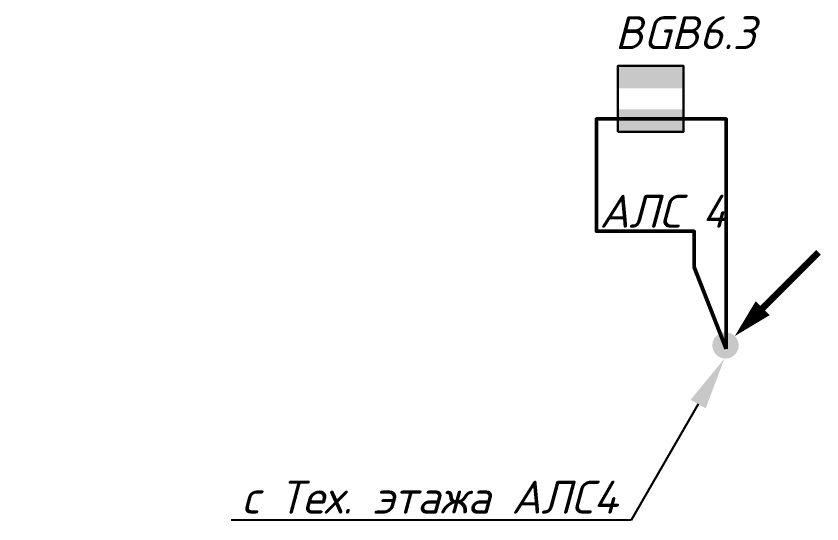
# Model space of a CAD drawing. Extents: x -72636 to 8142370, y -29900 to 852868.
# Drawn here: x 300381 to 306501, y 828227 to 832083 of the extents above; entities that cross this region are included whole.
import ezdxf
from ezdxf import colors
from ezdxf.entities.mleader import LeaderData, LeaderLine
from ezdxf.enums import TextEntityAlignment as Align
from ezdxf.math import Vec2, Vec3

# ---------------------------------------------------------------- set-up
doc = ezdxf.new("R2010")
doc.units = 0
doc.header["$LTSCALE"] = 100
doc.header["$PDMODE"] = 1
doc.header["$PDSIZE"] = 200
doc.layers.add('!!ВОК', color=30, linetype='Continuous')
doc.layers.add('RC-Позиционные_обозначения', color=7, linetype='Continuous')
for name, color, linetype, lineweight in [('RC-Извещатели_охранные', 5, 'Continuous', 30), ('АП_АСУ_ОсновнаяТолстая', 7, 'Continuous', 30), ('Кабельные стояки', 7, 'Continuous', 25)]:
    doc.layers.add(name, color=color, linetype=linetype, lineweight=lineweight)
doc.styles.add('ISOCPEUR', font='isocpeui.ttf', dxfattribs={"height": 250})
doc.linetypes.add('ограждение1', pattern='A,0.25,-0.1,[133,ltypeshp.shx,S=0.1,R=0,X=-0.1,Y=0],-0.1,1', length=1.45)

# ---------------------------------------------------------------- blocks, each defined once
blk = doc.blocks.new('RC-UGO-IOM-02')
at = {"layer": 'RC-Извещатели_охранные'}
blk.add_point((0, 0), dxfattribs=at)
at = {"layer": 'RC-Извещатели_охранные', "style": 'ISOCPEUR'}
blk.add_attdef('PSTN', text='', height=2.5, dxfattribs=at).set_placement((0.977, 2.603), align=Align.BOTTOM_LEFT)
blk.add_wipeout([(2.5, -2.5), (2.5, 2.5), (-2.5, 2.5), (-2.5, -2.5)]).dxf.layer = 'RC-Извещатели_охранные'
blk.add_wipeout([(-2.5, -2.5), (-2.5, 2.5), (2.5, 2.5), (2.5, -2.5)]).dxf.layer = 'RC-Извещатели_охранные'
at = {"layer": 'RC-Извещатели_охранные'}
h = blk.add_hatch(color=256, dxfattribs=at)
h.dxf.hatch_style = 1
h.paths.add_polyline_path([(2.5, 0.8), (2.5, 2.506), (-2.5, 2.499), (-2.5, 0.8)])
h = blk.add_hatch(color=256, dxfattribs=at)
h.dxf.hatch_style = 1
h.paths.add_polyline_path([(2.5, -2.5), (2.5, -0.794), (-2.5, -0.801), (-2.5, -2.5)])
blk.add_lwpolyline([(-2.5, -2.5), (2.5, -2.5), (2.5, 2.5), (-2.5, 2.5)], close=True, dxfattribs=at)
blk = doc.blocks.new('*U65')
blk.add_hatch(color=256).paths.add_polyline_path([(-0.707, -0.707, 1), (0.707, 0.707, 1)])
at = {"const_width": 0.5}
blk.add_lwpolyline([(2.828, 2.828), (7.071, 7.071)], dxfattribs=at)
blk.add_lwpolyline([(0.707, 0.707, 0, 1.5, 0), (2.828, 2.828, 2, 2, 0)], format="xyseb")

msp = doc.modelspace()

# ---------------------------------------------------------------- block references
at = {"layer": 'RC-Извещатели_охранные', "color": 1, "lineweight": 30, "ltscale": 30}
ref = msp.add_blockref('RC-UGO-IOM-02', (305199.6, 831455.6), dxfattribs=dict(at, xscale=100, yscale=100, zscale=100))
ref.add_attrib('PSTN', 'BGB6.3', (304929.4, 831832.4), dxfattribs={"layer": 'RC-Позиционные_обозначения', "height": 250, "style": 'ISOCPEUR'})
at = {"layer": 'Кабельные стояки', "color": 5, "xscale": 100, "yscale": 100, "zscale": 100}
msp.add_blockref('*U65', (305768.5, 829582.3), dxfattribs=at)

# ---------------------------------------------------------------- texts
at = {"color": 7, "lineweight": 30, "ltscale": 100, "insert": (304811, 830726.4), "char_height": 250, "width": 1074.439, "attachment_point": 1, "style": 'ISOCPEUR'}
msp.add_mtext('{\\C256;АЛС 4}', dxfattribs=at)

# ---------------------------------------------------------------- leaders
at = {"layer": 'АП_АСУ_ОсновнаяТолстая'}
ml = msp.add_multileader_mtext('Standard', dxfattribs=at)
ml.set_content('с Тех. этажа АЛС4', color=256, style='ISOCPEUR')
ml.set_leader_properties()
ml.build(insert=Vec2(0, 0))
ml.multileader.update_dxf_attribs({"text_left_attachment_type": 6, "text_right_attachment_type": 6, "dogleg_length": 100, "arrow_head_size": 400})
ctx = ml.context
ctx.base_point, ctx.char_height, ctx.arrow_head_size, ctx.landing_gap_size, ctx.plane_origin = Vec3(301786.9, 828254.9, 0), 250, 400, 0, Vec3(311209.1, 818095.8, 0)
ctx.left_attachment, ctx.right_attachment, ctx.text_align_type = 6, 6, 2
notes = []
notes.append((ctx, [(0, (1, 1, 0), (305051.4, 828254.9, 0), (-1, 0), 100, [(0, [(305761.2, 829483.4, 0)], 0, [])])]))
ctx.mtext.insert, ctx.mtext.width, ctx.mtext.alignment, ctx.mtext.flow_direction = Vec3(304951.4, 828554.9, 0), 4570.647, 3, 5
for ctx, leaders in notes:
    for number, flags, end, landing, length, lines in leaders:
        leader = LeaderData()
        leader.index, (leader.has_last_leader_line, leader.has_dogleg_vector, leader.attachment_direction) = number, flags
        leader.last_leader_point, leader.dogleg_vector, leader.dogleg_length = Vec3(end), Vec3(landing), length
        for number, points, colour, breaks in lines:
            line = LeaderLine()
            line.index, line.vertices, line.color, line.breaks = number, Vec3.list(points), colors.encode_raw_color(colour), breaks
            leader.lines.append(line)
        ctx.leaders.append(leader)

# ---------------------------------------------------------------- next in the draw order: linework, layer by layer
at = {"layer": '!!ВОК', "color": 3, "linetype": 'ограждение1', "lineweight": 50, "ltscale": 500}
msp.add_lwpolyline([(305774.5, 829555.9), (305774.5, 831302.7), (304788.7, 831302.7), (304788.7, 830449.6), (305530.6, 830449.6), (305530.6, 830175.4), (305774.5, 829555.9)], dxfattribs=at)

doc.saveas('drawing.dxf')
